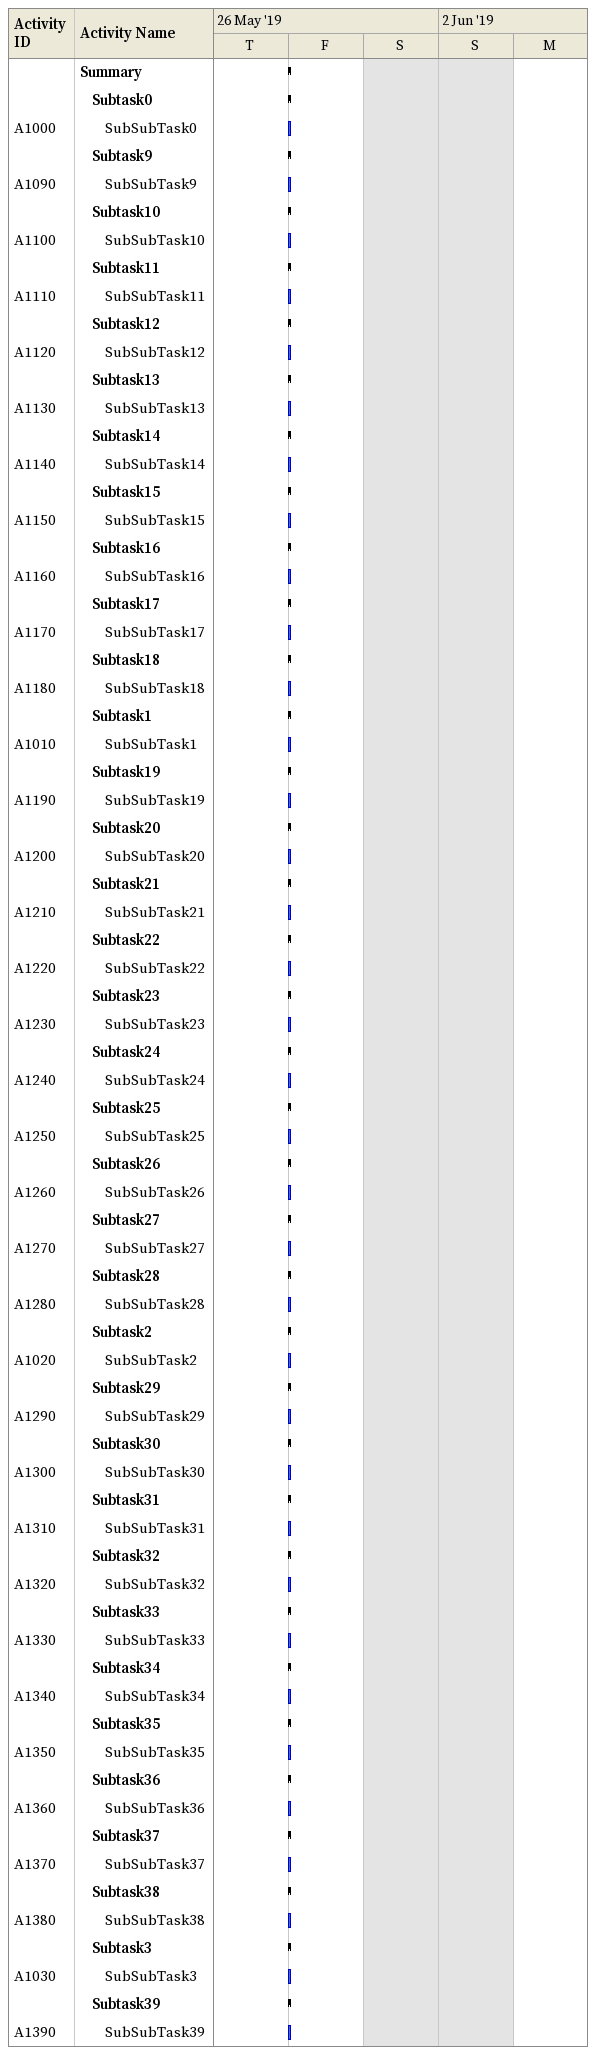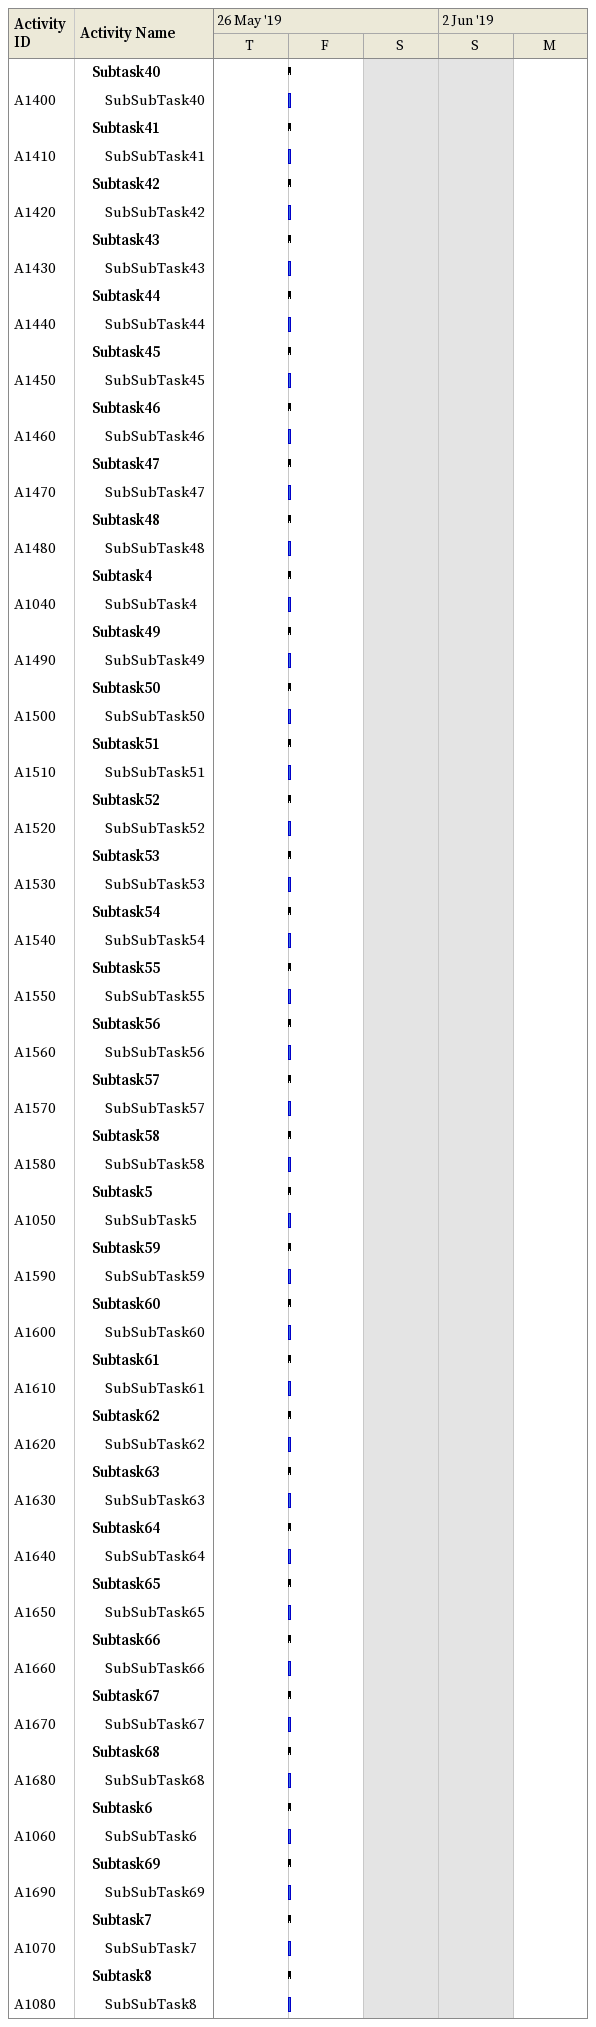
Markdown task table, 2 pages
| ID | Level | Task | Start | Finish |
|---|---|---|---|---|
|  | 1 | **Summary** | 2019-05-31 | 2019-05-31 |
|  | 2 | **Subtask0** | 2019-05-31 | 2019-05-31 |
| A1000 | 3 | SubSubTask0 | 2019-05-31 | 2019-05-31 |
|  | 2 | **Subtask9** | 2019-05-31 | 2019-05-31 |
| A1090 | 3 | SubSubTask9 | 2019-05-31 | 2019-05-31 |
|  | 2 | **Subtask10** | 2019-05-31 | 2019-05-31 |
| A1100 | 3 | SubSubTask10 | 2019-05-31 | 2019-05-31 |
|  | 2 | **Subtask11** | 2019-05-31 | 2019-05-31 |
| A1110 | 3 | SubSubTask11 | 2019-05-31 | 2019-05-31 |
|  | 2 | **Subtask12** | 2019-05-31 | 2019-05-31 |
| A1120 | 3 | SubSubTask12 | 2019-05-31 | 2019-05-31 |
|  | 2 | **Subtask13** | 2019-05-31 | 2019-05-31 |
| A1130 | 3 | SubSubTask13 | 2019-05-31 | 2019-05-31 |
|  | 2 | **Subtask14** | 2019-05-31 | 2019-05-31 |
| A1140 | 3 | SubSubTask14 | 2019-05-31 | 2019-05-31 |
|  | 2 | **Subtask15** | 2019-05-31 | 2019-05-31 |
| A1150 | 3 | SubSubTask15 | 2019-05-31 | 2019-05-31 |
|  | 2 | **Subtask16** | 2019-05-31 | 2019-05-31 |
| A1160 | 3 | SubSubTask16 | 2019-05-31 | 2019-05-31 |
|  | 2 | **Subtask17** | 2019-05-31 | 2019-05-31 |
| A1170 | 3 | SubSubTask17 | 2019-05-31 | 2019-05-31 |
|  | 2 | **Subtask18** | 2019-05-31 | 2019-05-31 |
| A1180 | 3 | SubSubTask18 | 2019-05-31 | 2019-05-31 |
|  | 2 | **Subtask1** | 2019-05-31 | 2019-05-31 |
| A1010 | 3 | SubSubTask1 | 2019-05-31 | 2019-05-31 |
|  | 2 | **Subtask19** | 2019-05-31 | 2019-05-31 |
| A1190 | 3 | SubSubTask19 | 2019-05-31 | 2019-05-31 |
|  | 2 | **Subtask20** | 2019-05-31 | 2019-05-31 |
| A1200 | 3 | SubSubTask20 | 2019-05-31 | 2019-05-31 |
|  | 2 | **Subtask21** | 2019-05-31 | 2019-05-31 |
| A1210 | 3 | SubSubTask21 | 2019-05-31 | 2019-05-31 |
|  | 2 | **Subtask22** | 2019-05-31 | 2019-05-31 |
| A1220 | 3 | SubSubTask22 | 2019-05-31 | 2019-05-31 |
|  | 2 | **Subtask23** | 2019-05-31 | 2019-05-31 |
| A1230 | 3 | SubSubTask23 | 2019-05-31 | 2019-05-31 |
|  | 2 | **Subtask24** | 2019-05-31 | 2019-05-31 |
| A1240 | 3 | SubSubTask24 | 2019-05-31 | 2019-05-31 |
|  | 2 | **Subtask25** | 2019-05-31 | 2019-05-31 |
| A1250 | 3 | SubSubTask25 | 2019-05-31 | 2019-05-31 |
|  | 2 | **Subtask26** | 2019-05-31 | 2019-05-31 |
| A1260 | 3 | SubSubTask26 | 2019-05-31 | 2019-05-31 |
|  | 2 | **Subtask27** | 2019-05-31 | 2019-05-31 |
| A1270 | 3 | SubSubTask27 | 2019-05-31 | 2019-05-31 |
|  | 2 | **Subtask28** | 2019-05-31 | 2019-05-31 |
| A1280 | 3 | SubSubTask28 | 2019-05-31 | 2019-05-31 |
|  | 2 | **Subtask2** | 2019-05-31 | 2019-05-31 |
| A1020 | 3 | SubSubTask2 | 2019-05-31 | 2019-05-31 |
|  | 2 | **Subtask29** | 2019-05-31 | 2019-05-31 |
| A1290 | 3 | SubSubTask29 | 2019-05-31 | 2019-05-31 |
|  | 2 | **Subtask30** | 2019-05-31 | 2019-05-31 |
| A1300 | 3 | SubSubTask30 | 2019-05-31 | 2019-05-31 |
|  | 2 | **Subtask31** | 2019-05-31 | 2019-05-31 |
| A1310 | 3 | SubSubTask31 | 2019-05-31 | 2019-05-31 |
|  | 2 | **Subtask32** | 2019-05-31 | 2019-05-31 |
| A1320 | 3 | SubSubTask32 | 2019-05-31 | 2019-05-31 |
|  | 2 | **Subtask33** | 2019-05-31 | 2019-05-31 |
| A1330 | 3 | SubSubTask33 | 2019-05-31 | 2019-05-31 |
|  | 2 | **Subtask34** | 2019-05-31 | 2019-05-31 |
| A1340 | 3 | SubSubTask34 | 2019-05-31 | 2019-05-31 |
|  | 2 | **Subtask35** | 2019-05-31 | 2019-05-31 |
| A1350 | 3 | SubSubTask35 | 2019-05-31 | 2019-05-31 |
|  | 2 | **Subtask36** | 2019-05-31 | 2019-05-31 |
| A1360 | 3 | SubSubTask36 | 2019-05-31 | 2019-05-31 |
|  | 2 | **Subtask37** | 2019-05-31 | 2019-05-31 |
| A1370 | 3 | SubSubTask37 | 2019-05-31 | 2019-05-31 |
|  | 2 | **Subtask38** | 2019-05-31 | 2019-05-31 |
| A1380 | 3 | SubSubTask38 | 2019-05-31 | 2019-05-31 |
|  | 2 | **Subtask3** | 2019-05-31 | 2019-05-31 |
| A1030 | 3 | SubSubTask3 | 2019-05-31 | 2019-05-31 |
|  | 2 | **Subtask39** | 2019-05-31 | 2019-05-31 |
| A1390 | 3 | SubSubTask39 | 2019-05-31 | 2019-05-31 |
|  | 2 | **Subtask40** | 2019-05-31 | 2019-05-31 |
| A1400 | 3 | SubSubTask40 | 2019-05-31 | 2019-05-31 |
|  | 2 | **Subtask41** | 2019-05-31 | 2019-05-31 |
| A1410 | 3 | SubSubTask41 | 2019-05-31 | 2019-05-31 |
|  | 2 | **Subtask42** | 2019-05-31 | 2019-05-31 |
| A1420 | 3 | SubSubTask42 | 2019-05-31 | 2019-05-31 |
|  | 2 | **Subtask43** | 2019-05-31 | 2019-05-31 |
| A1430 | 3 | SubSubTask43 | 2019-05-31 | 2019-05-31 |
|  | 2 | **Subtask44** | 2019-05-31 | 2019-05-31 |
| A1440 | 3 | SubSubTask44 | 2019-05-31 | 2019-05-31 |
|  | 2 | **Subtask45** | 2019-05-31 | 2019-05-31 |
| A1450 | 3 | SubSubTask45 | 2019-05-31 | 2019-05-31 |
|  | 2 | **Subtask46** | 2019-05-31 | 2019-05-31 |
| A1460 | 3 | SubSubTask46 | 2019-05-31 | 2019-05-31 |
|  | 2 | **Subtask47** | 2019-05-31 | 2019-05-31 |
| A1470 | 3 | SubSubTask47 | 2019-05-31 | 2019-05-31 |
|  | 2 | **Subtask48** | 2019-05-31 | 2019-05-31 |
| A1480 | 3 | SubSubTask48 | 2019-05-31 | 2019-05-31 |
|  | 2 | **Subtask4** | 2019-05-31 | 2019-05-31 |
| A1040 | 3 | SubSubTask4 | 2019-05-31 | 2019-05-31 |
|  | 2 | **Subtask49** | 2019-05-31 | 2019-05-31 |
| A1490 | 3 | SubSubTask49 | 2019-05-31 | 2019-05-31 |
|  | 2 | **Subtask50** | 2019-05-31 | 2019-05-31 |
| A1500 | 3 | SubSubTask50 | 2019-05-31 | 2019-05-31 |
|  | 2 | **Subtask51** | 2019-05-31 | 2019-05-31 |
| A1510 | 3 | SubSubTask51 | 2019-05-31 | 2019-05-31 |
|  | 2 | **Subtask52** | 2019-05-31 | 2019-05-31 |
| A1520 | 3 | SubSubTask52 | 2019-05-31 | 2019-05-31 |
|  | 2 | **Subtask53** | 2019-05-31 | 2019-05-31 |
| A1530 | 3 | SubSubTask53 | 2019-05-31 | 2019-05-31 |
|  | 2 | **Subtask54** | 2019-05-31 | 2019-05-31 |
| A1540 | 3 | SubSubTask54 | 2019-05-31 | 2019-05-31 |
|  | 2 | **Subtask55** | 2019-05-31 | 2019-05-31 |
| A1550 | 3 | SubSubTask55 | 2019-05-31 | 2019-05-31 |
|  | 2 | **Subtask56** | 2019-05-31 | 2019-05-31 |
| A1560 | 3 | SubSubTask56 | 2019-05-31 | 2019-05-31 |
|  | 2 | **Subtask57** | 2019-05-31 | 2019-05-31 |
| A1570 | 3 | SubSubTask57 | 2019-05-31 | 2019-05-31 |
|  | 2 | **Subtask58** | 2019-05-31 | 2019-05-31 |
| A1580 | 3 | SubSubTask58 | 2019-05-31 | 2019-05-31 |
|  | 2 | **Subtask5** | 2019-05-31 | 2019-05-31 |
| A1050 | 3 | SubSubTask5 | 2019-05-31 | 2019-05-31 |
|  | 2 | **Subtask59** | 2019-05-31 | 2019-05-31 |
| A1590 | 3 | SubSubTask59 | 2019-05-31 | 2019-05-31 |
|  | 2 | **Subtask60** | 2019-05-31 | 2019-05-31 |
| A1600 | 3 | SubSubTask60 | 2019-05-31 | 2019-05-31 |
|  | 2 | **Subtask61** | 2019-05-31 | 2019-05-31 |
| A1610 | 3 | SubSubTask61 | 2019-05-31 | 2019-05-31 |
|  | 2 | **Subtask62** | 2019-05-31 | 2019-05-31 |
| A1620 | 3 | SubSubTask62 | 2019-05-31 | 2019-05-31 |
|  | 2 | **Subtask63** | 2019-05-31 | 2019-05-31 |
| A1630 | 3 | SubSubTask63 | 2019-05-31 | 2019-05-31 |
|  | 2 | **Subtask64** | 2019-05-31 | 2019-05-31 |
| A1640 | 3 | SubSubTask64 | 2019-05-31 | 2019-05-31 |
|  | 2 | **Subtask65** | 2019-05-31 | 2019-05-31 |
| A1650 | 3 | SubSubTask65 | 2019-05-31 | 2019-05-31 |
|  | 2 | **Subtask66** | 2019-05-31 | 2019-05-31 |
| A1660 | 3 | SubSubTask66 | 2019-05-31 | 2019-05-31 |
|  | 2 | **Subtask67** | 2019-05-31 | 2019-05-31 |
| A1670 | 3 | SubSubTask67 | 2019-05-31 | 2019-05-31 |
|  | 2 | **Subtask68** | 2019-05-31 | 2019-05-31 |
| A1680 | 3 | SubSubTask68 | 2019-05-31 | 2019-05-31 |
|  | 2 | **Subtask6** | 2019-05-31 | 2019-05-31 |
| A1060 | 3 | SubSubTask6 | 2019-05-31 | 2019-05-31 |
|  | 2 | **Subtask69** | 2019-05-31 | 2019-05-31 |
| A1690 | 3 | SubSubTask69 | 2019-05-31 | 2019-05-31 |
|  | 2 | **Subtask7** | 2019-05-31 | 2019-05-31 |
| A1070 | 3 | SubSubTask7 | 2019-05-31 | 2019-05-31 |
|  | 2 | **Subtask8** | 2019-05-31 | 2019-05-31 |
| A1080 | 3 | SubSubTask8 | 2019-05-31 | 2019-05-31 |
